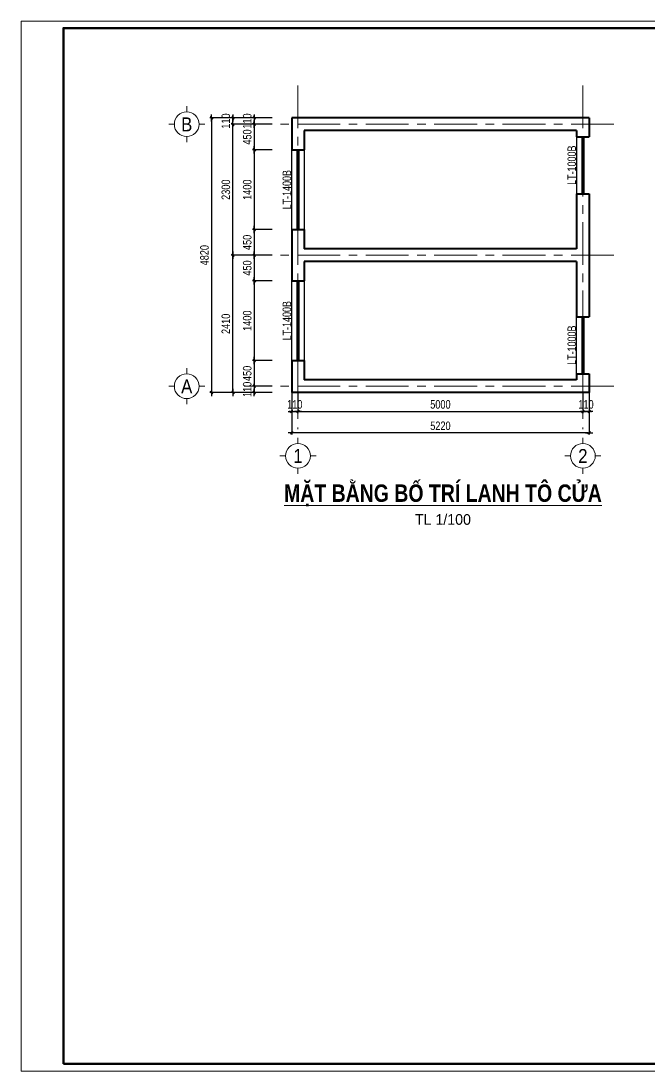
# Model space of a CAD drawing. Header units: millimetres. Extents: x 3293446 to 3468331, y 133678 to 182883.
# Drawn here: x 3382566 to 3393604, y 146722 to 165156 of the extents above; entities that cross this region are included whole.
import ezdxf
from ezdxf.enums import TextEntityAlignment as Align

# ---------------------------------------------------------------- set-up
doc = ezdxf.new("R2010")
doc.units = ezdxf.units.MM
doc.header["$LTSCALE"] = 600
doc.header["$MEASUREMENT"] = 0
doc.header["$PDMODE"] = 32
doc.linetypes.add('CENTER', pattern=[2, 1.25, -0.25, 0.25, -0.25])
doc.layers.get('0').update_dxf_attribs({"lineweight": 0})
doc.layers.get('Defpoints').update_dxf_attribs({"lineweight": 0})
for name, color, linetype, lineweight in [('cat1', 30, 'Continuous', 40), ('Khungten_LCDI', 7, 'Continuous', 5), ('LC Dim', 8, 'Continuous', 18), ('LC ISO', 153, 'Continuous', 13), ('LC Net manh', 239, 'Continuous', 5), ('LC Net thay', 7, 'Continuous', 25), ('LC Text1', 3, 'Continuous', 20), ('LC Text2', 7, 'Continuous', 18), ('truc', 76, 'CENTER', 9)]:
    doc.layers.add(name, color=color, linetype=linetype, lineweight=lineweight)
for name, color, linetype in [('DIM', 1, 'Continuous'), ('KCS_LANH_TO', 3, 'Continuous'), ('KCS_TEXT', 2, 'Continuous'), ('MANH', 147, 'Continuous')]:
    doc.layers.add(name, color=color, linetype=linetype)
doc.styles.add('HOATBIF', font='hoatbif.shx', dxfattribs={"width": 0.8})
doc.styles.add('KCS_SMTEXT', font='arial.ttf', dxfattribs={"width": 0.7})
doc.styles.add('Khungten', font='VHAVAN.TTF', dxfattribs={"width": 0.9, "height": 5000})
doc.styles.add('LC 1', font='VHAVANB.TTF')
doc.styles.add('LC3', font='VHARIALB.TTF', dxfattribs={"width": 0.8})
doc.styles.add('Title', font='VHBLACK.TTF', dxfattribs={"width": 0.8})
doc.dimstyles.new('Copy of 1-100 (1- 60)', dxfattribs={"dimscale": 60, "dimtxt": 2.5, "dimasz": 0.35, "dimexe": 0.5, "dimexo": 0, "dimgap": 0.8, "dimtad": 1, "dimdec": 0, "dimzin": 0, "dimdsep": 46, "dimtxsty": 'HOATBIF', "dimblk1": 'DOT', "dimblk2": 'DOT', "dimsah": 1, "dimcen": -1, "dimdle": 1, "dimclrd": 256, "dimclre": 256, "dimclrt": 4, "dimadec": 3, "dimazin": 2, "dimtfac": 0.333333, "dimtdec": 0, "dimtix": 1, "dimtmove": 2, "dimatfit": 3, "dimldrblk": 'DOT', "dimfxl": 1, "dimtvp": 0.833333, "dimtolj": 1, "dimtzin": 0, "dimarcsym": 0})

# ---------------------------------------------------------------- blocks, each defined once
blk = doc.blocks.new('lcdi fix')
at = {"layer": 'Defpoints', "lineweight": 0}
blk.add_lwpolyline([(-1200, -14850), (-1200, 14850), (40800, 14850), (40800, -14850)], close=True, dxfattribs=at)
at = {"layer": 'Khungten_LCDI', "color": 5, "lineweight": 60}
blk.add_lwpolyline([(0, -14650), (0, 14650), (40600, 14650), (40600, -14650)], close=True, dxfattribs=at)
at = {"color": 7, "style": 'Khungten', "width": 0.8}
for tag, p in [('REVISION', (39499, -10746)), ('NGAYHT', (39546, -11609))]:
    blk.add_attdef(tag, text='', height=200, dxfattribs=at).set_placement(p, align=Align.CENTER)
at = {"layer": 'LC Text1', "style": 'Title', "width": 3.882085}
for tag, p, p2 in [('TENBANVE1', (36913, -8886), (40339, -8886)), ('TENBANVE2', (36913, -9562), (40339, -9562))]:
    blk.add_attdef(tag, text='', height=250, dxfattribs=at).set_placement(p, p2, align=Align.FIT)
at = {"layer": 'LC Text1', "style": 'Title', "width": 0.7}
blk.add_attdef('SOBANVE', text='', height=250, dxfattribs=at).set_placement((39562, -13896), align=Align.CENTER)
blk = doc.blocks.new('TIEUDE1')
at = {"layer": 'LC Text2', "color": 7, "style": 'LC 1'}
blk.add_attdef('TIªU§Ò', text='', height=5, dxfattribs=at).set_placement((0, 0), align=Align.BOTTOM_CENTER)
blk.add_attdef('TL', text='', height=3, dxfattribs=at).set_placement((0, -2), align=Align.TOP_CENTER)
blk = doc.blocks.new('TTRUC')
at = {"layer": 'LC ISO'}
for p, q in [((0, 6.95), (0, 10.13)), ((-6.95, 0), (-10.13, 0)), ((6.95, 0), (10.13, 0)), ((0, -6.95), (0, -10.13))]:
    blk.add_line(p, q, dxfattribs=at)
at = {"layer": 'LC Net manh'}
blk.add_circle((0, 0), 6.95, dxfattribs=at)
blk = doc.blocks.new('DOT')
at = {"layer": 'DIM'}
for p, q in [((-3, 0), (3, 0)), ((-1, -1), (1, 1))]:
    blk.add_line(p, q, dxfattribs=at)
blk.add_lwpolyline([(0.5, 1), (-1, -0.5), (-0.5, -1), (1, 0.5)], close=True, dxfattribs=at)
blk = doc.blocks.new('*D759')
at = {"layer": 'Defpoints', "color": 0, "transparency": 16777216}
for p in [(3387316, 158634), (3387426, 158634), (3387426, 158300)]:
    blk.add_point(p, dxfattribs=at)
at = {"layer": 'LC Dim', "lineweight": -2, "transparency": 16777216}
for p, q in [((3387316, 158634), (3387316, 158270)), ((3387426, 158634), (3387426, 158270)), ((3387295, 158300), (3387274, 158300)), ((3387316, 158300), (3387426, 158300)), ((3387447, 158300), (3387468, 158300))]:
    blk.add_line(p, q, dxfattribs=at)
at = {"layer": 'LC Dim', "lineweight": -2, "transparency": 16777216, "xscale": 21, "yscale": 21, "zscale": 21}
blk.add_blockref('DOT', (3387316, 158300), dxfattribs=at)
at = {"layer": 'LC Dim', "lineweight": -2, "transparency": 16777216, "xscale": 21, "yscale": 21, "zscale": 21, "rotation": 180}
blk.add_blockref('DOT', (3387426, 158300), dxfattribs=at)
at = {"layer": 'LC Dim', "color": 4, "transparency": 16777216, "insert": (3387371, 158424), "char_height": 150, "attachment_point": 5, "style": 'HOATBIF'}
blk.add_mtext('\\A1;110', dxfattribs=at)
blk = doc.blocks.new('_Dot')
at = {"color": 0, "linetype": 'ByBlock', "lineweight": -2}
blk.add_line((-0.5, 0), (-1, 0), dxfattribs=at)
at = {"color": 0, "linetype": 'ByBlock', "const_width": 0.5}
blk.add_lwpolyline([(-0.25, 0, 1), (0.25, 0, 1)], format="xyb", close=True, dxfattribs=at)
blk = doc.blocks.new('*D760')
at = {"layer": 'Defpoints', "color": 0, "transparency": 16777216}
for p in [(3387426, 158634), (3392426, 158634), (3392426, 158300)]:
    blk.add_point(p, dxfattribs=at)
at = {"layer": 'LC Dim', "lineweight": -2, "transparency": 16777216}
for p, q in [((3387426, 158634), (3387426, 158270)), ((3392426, 158634), (3392426, 158270)), ((3387447, 158300), (3392405, 158300))]:
    blk.add_line(p, q, dxfattribs=at)
at = {"layer": 'LC Dim', "lineweight": -2, "transparency": 16777216, "xscale": 21, "yscale": 21, "zscale": 21, "rotation": 180}
blk.add_blockref('DOT', (3387426, 158300), dxfattribs=at)
at = {"layer": 'LC Dim', "lineweight": -2, "transparency": 16777216, "xscale": 21, "yscale": 21, "zscale": 21}
blk.add_blockref('DOT', (3392426, 158300), dxfattribs=at)
at = {"layer": 'LC Dim', "color": 4, "transparency": 16777216, "insert": (3389926, 158424), "char_height": 150, "attachment_point": 5, "style": 'HOATBIF'}
blk.add_mtext('\\A1;5000', dxfattribs=at)
blk = doc.blocks.new('*D762')
at = {"layer": 'Defpoints', "color": 0, "transparency": 16777216}
for p in [(3392426, 158634), (3392536, 158634), (3392426, 158300)]:
    blk.add_point(p, dxfattribs=at)
at = {"layer": 'LC Dim', "lineweight": -2, "transparency": 16777216}
for p, q in [((3392426, 158634), (3392426, 158270)), ((3392536, 158634), (3392536, 158270)), ((3392405, 158300), (3392384, 158300)), ((3392536, 158300), (3392426, 158300)), ((3392557, 158300), (3392578, 158300))]:
    blk.add_line(p, q, dxfattribs=at)
at = {"layer": 'LC Dim', "lineweight": -2, "transparency": 16777216, "xscale": 21, "yscale": 21, "zscale": 21}
blk.add_blockref('DOT', (3392426, 158300), dxfattribs=at)
at = {"layer": 'LC Dim', "lineweight": -2, "transparency": 16777216, "xscale": 21, "yscale": 21, "zscale": 21, "rotation": 180}
blk.add_blockref('DOT', (3392536, 158300), dxfattribs=at)
at = {"layer": 'LC Dim', "color": 4, "transparency": 16777216, "insert": (3392481, 158424), "char_height": 150, "attachment_point": 5, "style": 'HOATBIF'}
blk.add_mtext('\\A1;110', dxfattribs=at)
blk = doc.blocks.new('*D763')
at = {"layer": 'Defpoints', "color": 0, "transparency": 16777216}
for p in [(3387316, 158634), (3392536, 158634), (3387316, 157926)]:
    blk.add_point(p, dxfattribs=at)
at = {"layer": 'LC Dim', "lineweight": -2, "transparency": 16777216}
for p, q in [((3387316, 158634), (3387316, 157896)), ((3392536, 158634), (3392536, 157896)), ((3392515, 157926), (3387337, 157926))]:
    blk.add_line(p, q, dxfattribs=at)
at = {"layer": 'LC Dim', "lineweight": -2, "transparency": 16777216, "xscale": 21, "yscale": 21, "zscale": 21, "rotation": 180}
blk.add_blockref('DOT', (3387316, 157926), dxfattribs=at)
at = {"layer": 'LC Dim', "lineweight": -2, "transparency": 16777216, "xscale": 21, "yscale": 21, "zscale": 21}
blk.add_blockref('DOT', (3392536, 157926), dxfattribs=at)
at = {"layer": 'LC Dim', "color": 4, "transparency": 16777216, "insert": (3389926, 158048), "char_height": 150, "attachment_point": 5, "style": 'HOATBIF'}
blk.add_mtext('\\A1;5220', dxfattribs=at)
blk = doc.blocks.new('*D764')
at = {"layer": 'Defpoints', "color": 0, "transparency": 16777216}
for p in [(3386659, 163344), (3386972, 163454), (3386972, 163344)]:
    blk.add_point(p, dxfattribs=at)
at = {"layer": 'LC Dim', "lineweight": -2, "transparency": 16777216}
for p, q in [((3386972, 163454), (3386629, 163454)), ((3386972, 163344), (3386629, 163344)), ((3386659, 163475), (3386659, 163496)), ((3386659, 163454), (3386659, 163344)), ((3386659, 163323), (3386659, 163302))]:
    blk.add_line(p, q, dxfattribs=at)
at = {"layer": 'LC Dim', "lineweight": -2, "transparency": 16777216, "xscale": 21, "yscale": 21, "zscale": 21}
for p, rotation in [((3386659, 163454), 270), ((3386659, 163344), 90)]:
    blk.add_blockref('DOT', p, dxfattribs=dict(at, rotation=rotation))
at = {"layer": 'LC Dim', "color": 4, "transparency": 16777216, "insert": (3386536, 163399), "char_height": 150, "attachment_point": 5, "rotation": 90, "style": 'HOATBIF'}
blk.add_mtext('\\A1;110', dxfattribs=at)
blk = doc.blocks.new('*D766')
at = {"layer": 'Defpoints', "color": 0, "transparency": 16777216}
for p in [(3386972, 163344), (3386659, 162894), (3386972, 162894)]:
    blk.add_point(p, dxfattribs=at)
at = {"layer": 'LC Dim', "lineweight": -2, "transparency": 16777216}
for p, q in [((3386972, 163344), (3386629, 163344)), ((3386659, 163323), (3386659, 162915)), ((3386972, 162894), (3386629, 162894))]:
    blk.add_line(p, q, dxfattribs=at)
at = {"layer": 'LC Dim', "lineweight": -2, "transparency": 16777216, "xscale": 21, "yscale": 21, "zscale": 21}
for p, rotation in [((3386659, 163344), 90), ((3386659, 162894), 270)]:
    blk.add_blockref('DOT', p, dxfattribs=dict(at, rotation=rotation))
at = {"layer": 'LC Dim', "color": 4, "transparency": 16777216, "insert": (3386536, 163119), "char_height": 150, "attachment_point": 5, "rotation": 90, "style": 'HOATBIF'}
blk.add_mtext('\\A1;450', dxfattribs=at)
blk = doc.blocks.new('*D767')
at = {"layer": 'Defpoints', "color": 0, "transparency": 16777216}
for p in [(3386972, 162894), (3386659, 161494), (3386972, 161494)]:
    blk.add_point(p, dxfattribs=at)
at = {"layer": 'LC Dim', "lineweight": -2, "transparency": 16777216}
for p, q in [((3386972, 162894), (3386629, 162894)), ((3386659, 162873), (3386659, 161515)), ((3386972, 161494), (3386629, 161494))]:
    blk.add_line(p, q, dxfattribs=at)
at = {"layer": 'LC Dim', "lineweight": -2, "transparency": 16777216, "xscale": 21, "yscale": 21, "zscale": 21}
for p, rotation in [((3386659, 162894), 90), ((3386659, 161494), 270)]:
    blk.add_blockref('DOT', p, dxfattribs=dict(at, rotation=rotation))
at = {"layer": 'LC Dim', "color": 4, "transparency": 16777216, "insert": (3386536, 162194), "char_height": 150, "attachment_point": 5, "rotation": 90, "style": 'HOATBIF'}
blk.add_mtext('\\A1;1400', dxfattribs=at)
blk = doc.blocks.new('*D768')
at = {"layer": 'Defpoints', "color": 0, "transparency": 16777216}
for p in [(3386972, 161494), (3386659, 161044), (3386972, 161044)]:
    blk.add_point(p, dxfattribs=at)
at = {"layer": 'LC Dim', "lineweight": -2, "transparency": 16777216}
for p, q in [((3386972, 161494), (3386629, 161494)), ((3386659, 161473), (3386659, 161065)), ((3386972, 161044), (3386629, 161044))]:
    blk.add_line(p, q, dxfattribs=at)
at = {"layer": 'LC Dim', "lineweight": -2, "transparency": 16777216, "xscale": 21, "yscale": 21, "zscale": 21}
for p, rotation in [((3386659, 161494), 90), ((3386659, 161044), 270)]:
    blk.add_blockref('DOT', p, dxfattribs=dict(at, rotation=rotation))
at = {"layer": 'LC Dim', "color": 4, "transparency": 16777216, "insert": (3386536, 161269), "char_height": 150, "attachment_point": 5, "rotation": 90, "style": 'HOATBIF'}
blk.add_mtext('\\A1;450', dxfattribs=at)
blk = doc.blocks.new('*D769')
at = {"layer": 'Defpoints', "color": 0, "transparency": 16777216}
for p in [(3386972, 161044), (3386659, 160594), (3386972, 160594)]:
    blk.add_point(p, dxfattribs=at)
at = {"layer": 'LC Dim', "lineweight": -2, "transparency": 16777216}
for p, q in [((3386972, 161044), (3386629, 161044)), ((3386659, 161023), (3386659, 160615)), ((3386972, 160594), (3386629, 160594))]:
    blk.add_line(p, q, dxfattribs=at)
at = {"layer": 'LC Dim', "lineweight": -2, "transparency": 16777216, "xscale": 21, "yscale": 21, "zscale": 21}
for p, rotation in [((3386659, 161044), 90), ((3386659, 160594), 270)]:
    blk.add_blockref('DOT', p, dxfattribs=dict(at, rotation=rotation))
at = {"layer": 'LC Dim', "color": 4, "transparency": 16777216, "insert": (3386536, 160819), "char_height": 150, "attachment_point": 5, "rotation": 90, "style": 'HOATBIF'}
blk.add_mtext('\\A1;450', dxfattribs=at)
blk = doc.blocks.new('*D770')
at = {"layer": 'Defpoints', "color": 0, "transparency": 16777216}
for p in [(3386972, 160594), (3386659, 159194), (3386972, 159194)]:
    blk.add_point(p, dxfattribs=at)
at = {"layer": 'LC Dim', "lineweight": -2, "transparency": 16777216}
for p, q in [((3386972, 160594), (3386629, 160594)), ((3386659, 160573), (3386659, 159215)), ((3386972, 159194), (3386629, 159194))]:
    blk.add_line(p, q, dxfattribs=at)
at = {"layer": 'LC Dim', "lineweight": -2, "transparency": 16777216, "xscale": 21, "yscale": 21, "zscale": 21}
for p, rotation in [((3386659, 160594), 90), ((3386659, 159194), 270)]:
    blk.add_blockref('DOT', p, dxfattribs=dict(at, rotation=rotation))
at = {"layer": 'LC Dim', "color": 4, "transparency": 16777216, "insert": (3386536, 159894), "char_height": 150, "attachment_point": 5, "rotation": 90, "style": 'HOATBIF'}
blk.add_mtext('\\A1;1400', dxfattribs=at)
blk = doc.blocks.new('*D771')
at = {"layer": 'Defpoints', "color": 0, "transparency": 16777216}
for p in [(3386972, 159194), (3386659, 158744), (3386972, 158744)]:
    blk.add_point(p, dxfattribs=at)
at = {"layer": 'LC Dim', "lineweight": -2, "transparency": 16777216}
for p, q in [((3386972, 159194), (3386629, 159194)), ((3386659, 159173), (3386659, 158765)), ((3386972, 158744), (3386629, 158744))]:
    blk.add_line(p, q, dxfattribs=at)
at = {"layer": 'LC Dim', "lineweight": -2, "transparency": 16777216, "xscale": 21, "yscale": 21, "zscale": 21}
for p, rotation in [((3386659, 159194), 90), ((3386659, 158744), 270)]:
    blk.add_blockref('DOT', p, dxfattribs=dict(at, rotation=rotation))
at = {"layer": 'LC Dim', "color": 4, "transparency": 16777216, "insert": (3386536, 158969), "char_height": 150, "attachment_point": 5, "rotation": 90, "style": 'HOATBIF'}
blk.add_mtext('\\A1;450', dxfattribs=at)
blk = doc.blocks.new('*D772')
at = {"layer": 'Defpoints', "color": 0, "transparency": 16777216}
for p in [(3386972, 158744), (3386659, 158634), (3386972, 158634)]:
    blk.add_point(p, dxfattribs=at)
at = {"layer": 'LC Dim', "lineweight": -2, "transparency": 16777216}
for p, q in [((3386972, 158744), (3386629, 158744)), ((3386659, 158765), (3386659, 158786)), ((3386659, 158744), (3386659, 158634)), ((3386972, 158634), (3386629, 158634)), ((3386659, 158613), (3386659, 158592))]:
    blk.add_line(p, q, dxfattribs=at)
at = {"layer": 'LC Dim', "lineweight": -2, "transparency": 16777216, "xscale": 21, "yscale": 21, "zscale": 21}
for p, rotation in [((3386659, 158744), 270), ((3386659, 158634), 90)]:
    blk.add_blockref('DOT', p, dxfattribs=dict(at, rotation=rotation))
at = {"layer": 'LC Dim', "color": 4, "transparency": 16777216, "insert": (3386536, 158689), "char_height": 150, "attachment_point": 5, "rotation": 90, "style": 'HOATBIF'}
blk.add_mtext('\\A1;110', dxfattribs=at)
blk = doc.blocks.new('*D773')
at = {"layer": 'Defpoints', "color": 0, "transparency": 16777216}
for p in [(3386284, 161044), (3386972, 161044), (3386972, 158634)]:
    blk.add_point(p, dxfattribs=at)
at = {"layer": 'LC Dim', "lineweight": -2, "transparency": 16777216}
for p, q in [((3386972, 161044), (3386254, 161044)), ((3386284, 158655), (3386284, 161023)), ((3386972, 158634), (3386254, 158634))]:
    blk.add_line(p, q, dxfattribs=at)
at = {"layer": 'LC Dim', "lineweight": -2, "transparency": 16777216, "xscale": 21, "yscale": 21, "zscale": 21}
for p, rotation in [((3386284, 161044), 90), ((3386284, 158634), 270)]:
    blk.add_blockref('DOT', p, dxfattribs=dict(at, rotation=rotation))
at = {"layer": 'LC Dim', "color": 4, "transparency": 16777216, "insert": (3386161, 159839), "char_height": 150, "attachment_point": 5, "rotation": 90, "style": 'HOATBIF'}
blk.add_mtext('\\A1;2410', dxfattribs=at)
blk = doc.blocks.new('*D774')
at = {"layer": 'Defpoints', "color": 0, "transparency": 16777216}
for p in [(3386284, 163344), (3386972, 163344), (3386972, 161044)]:
    blk.add_point(p, dxfattribs=at)
at = {"layer": 'LC Dim', "lineweight": -2, "transparency": 16777216}
for p, q in [((3386972, 163344), (3386254, 163344)), ((3386284, 161065), (3386284, 163323)), ((3386972, 161044), (3386254, 161044))]:
    blk.add_line(p, q, dxfattribs=at)
at = {"layer": 'LC Dim', "lineweight": -2, "transparency": 16777216, "xscale": 21, "yscale": 21, "zscale": 21}
for p, rotation in [((3386284, 163344), 90), ((3386284, 161044), 270)]:
    blk.add_blockref('DOT', p, dxfattribs=dict(at, rotation=rotation))
at = {"layer": 'LC Dim', "color": 4, "transparency": 16777216, "insert": (3386161, 162194), "char_height": 150, "attachment_point": 5, "rotation": 90, "style": 'HOATBIF'}
blk.add_mtext('\\A1;2300', dxfattribs=at)
blk = doc.blocks.new('*D775')
at = {"layer": 'Defpoints', "color": 0, "transparency": 16777216}
for p in [(3386284, 163454), (3386972, 163454), (3386972, 163344)]:
    blk.add_point(p, dxfattribs=at)
at = {"layer": 'LC Dim', "lineweight": -2, "transparency": 16777216}
for p, q in [((3386972, 163454), (3386254, 163454)), ((3386972, 163344), (3386254, 163344)), ((3386284, 163475), (3386284, 163496)), ((3386284, 163344), (3386284, 163454)), ((3386284, 163323), (3386284, 163302))]:
    blk.add_line(p, q, dxfattribs=at)
at = {"layer": 'LC Dim', "lineweight": -2, "transparency": 16777216, "xscale": 21, "yscale": 21, "zscale": 21}
for p, rotation in [((3386284, 163454), 270), ((3386284, 163344), 90)]:
    blk.add_blockref('DOT', p, dxfattribs=dict(at, rotation=rotation))
at = {"layer": 'LC Dim', "color": 4, "transparency": 16777216, "insert": (3386161, 163399), "char_height": 150, "attachment_point": 5, "rotation": 90, "style": 'HOATBIF'}
blk.add_mtext('\\A1;110', dxfattribs=at)
blk = doc.blocks.new('*D776')
at = {"layer": 'Defpoints', "color": 0, "transparency": 16777216}
for p in [(3386972, 163454), (3385909, 158634), (3386972, 158634)]:
    blk.add_point(p, dxfattribs=at)
at = {"layer": 'LC Dim', "lineweight": -2, "transparency": 16777216}
for p, q in [((3386972, 163454), (3385879, 163454)), ((3385909, 163433), (3385909, 158655)), ((3386972, 158634), (3385879, 158634))]:
    blk.add_line(p, q, dxfattribs=at)
at = {"layer": 'LC Dim', "lineweight": -2, "transparency": 16777216, "xscale": 21, "yscale": 21, "zscale": 21}
for p, rotation in [((3385909, 163454), 90), ((3385909, 158634), 270)]:
    blk.add_blockref('DOT', p, dxfattribs=dict(at, rotation=rotation))
at = {"layer": 'LC Dim', "color": 4, "transparency": 16777216, "insert": (3385786, 161044), "char_height": 150, "attachment_point": 5, "rotation": 90, "style": 'HOATBIF'}
blk.add_mtext('\\A1;4820', dxfattribs=at)

msp = doc.modelspace()

# ---------------------------------------------------------------- linework, layer by layer
at = {"layer": 'cat1'}
for p, q in [((3392535.9, 163454), (3387315.9, 163454)), ((3387315.9, 163454), (3387315.9, 162894)), ((3392535.9, 163454), (3392535.9, 163124)), ((3392315.9, 163234), (3387535.9, 163234)), ((3387535.9, 163234), (3387535.9, 162894)), ((3392315.9, 163234), (3392315.9, 163124)), ((3392315.9, 163124), (3392535.9, 163124)), ((3387315.9, 162894), (3387535.9, 162894)), ((3392315.9, 162124), (3392535.9, 162124)), ((3392315.9, 162124), (3392315.9, 161154)), ((3392535.9, 162124), (3392535.9, 159964)), ((3387315.9, 161494), (3387535.9, 161494)), ((3387315.9, 161494), (3387315.9, 160594)), ((3387535.9, 161494), (3387535.9, 161154)), ((3392315.9, 161154), (3387535.9, 161154)), ((3392315.9, 160934), (3387535.9, 160934)), ((3387535.9, 160934), (3387535.9, 160594)), ((3392315.9, 160934), (3392315.9, 159964)), ((3387315.9, 160594), (3387535.9, 160594)), ((3392315.9, 159964), (3392535.9, 159964)), ((3387315.9, 159194), (3387535.9, 159194)), ((3387315.9, 159194), (3387315.9, 158634)), ((3387535.9, 159194), (3387535.9, 158854)), ((3392315.9, 158964), (3392535.9, 158964)), ((3392315.9, 158964), (3392315.9, 158854)), ((3392535.9, 158964), (3392535.9, 158634)), ((3392315.9, 158854), (3387535.9, 158854)), ((3392535.9, 158634), (3387315.9, 158634))]:
    msp.add_line(p, q, dxfattribs=at)
at = {"layer": 'KCS_LANH_TO', "color": 2, "const_width": 60}
for points in [[(3392425.9, 163124), (3392425.9, 162124)], [(3387425.9, 162894), (3387425.9, 161494)], [(3387425.9, 160594), (3387425.9, 159194)], [(3392425.9, 159964), (3392425.9, 158964)]]:
    msp.add_lwpolyline(points, dxfattribs=at)
at = {"layer": 'MANH'}
for p, q in [((3392315.9, 163124), (3392315.9, 162124)), ((3387315.9, 161494), (3387315.9, 162894)), ((3387535.9, 162894), (3387535.9, 161494)), ((3387315.9, 159194), (3387315.9, 160594)), ((3387535.9, 160594), (3387535.9, 159194)), ((3392315.9, 158964), (3392315.9, 159964))]:
    msp.add_line(p, q, dxfattribs=at)
at = {"layer": 'truc'}
for p, q in [((3387425.9, 164022), (3387425.9, 157990.5)), ((3392425.9, 164022), (3392425.9, 157990.5)), ((3392967.9, 163344), (3386480.9, 163344)), ((3392967.9, 161044), (3386480.9, 161044)), ((3392967.9, 158744), (3386480.9, 158744))]:
    msp.add_line(p, q, dxfattribs=at)

# ---------------------------------------------------------------- block references
at = {"layer": 'LC ISO', "xscale": 31.2766291057588, "yscale": 31.2766291057588, "zscale": 31.2766291057588}
for p in [(3385474, 163344), (3385474, 158744), (3387425.9, 157521.6), (3392425.9, 157521.6)]:
    msp.add_blockref('TTRUC', p, dxfattribs=at)
at = {"layer": 'LC Net thay', "xscale": 0.6206639722545443, "yscale": 0.6206639722545443, "zscale": 0.6206639722545443}
msp.add_blockref('lcdi fix', (3383310.7, 155938.7), dxfattribs=at)
at = {"layer": 'LC Text2'}
ref = msp.add_blockref('TIEUDE1', (3389970.3, 156622.1), dxfattribs=dict(at, xscale=62.06639722556326, yscale=62.06639722556326, zscale=62.06639722556326))
ref.add_attrib('TIªU§Ò', '%%UmÆt b»ng bè trÝ lanh t« cöa', dxfattribs={"color": 7, "height": 305.641, "style": 'LC3', "width": 0.8}).set_placement((3389970.3, 156622.1), align=Align.BOTTOM_CENTER)
ref.add_attrib('TL', 'TL 1/100', dxfattribs={"color": 7, "height": 186.2, "style": 'LC 1'}).set_placement((3389970.3, 156498), align=Align.TOP_CENTER)

# ---------------------------------------------------------------- texts
at = {"layer": 'KCS_TEXT', "style": 'KCS_SMTEXT', "width": 0.75}
for s, p in [('LT-1000B', (3392305.9, 162624)), ('LT-1400B', (3387305.9, 162194)), ('LT-1400B', (3387305.9, 159894)), ('LT-1000B', (3392305.9, 159464))]:
    msp.add_text(s, height=150, rotation=90, dxfattribs=at).set_placement(p, align=Align.CENTER)
at = {"layer": 'LC Text1', "ltscale": 0.2, "style": 'LC 1', "width": 0.9}
for s, p in [('b', (3385474, 163144.8)), ('a', (3385474, 158544.8)), ('1', (3387425.9, 157322.4)), ('2', (3392425.9, 157322.4))]:
    msp.add_text(s, height=244.9, dxfattribs=at).set_placement(p, align=Align.BOTTOM_CENTER)

# ---------------------------------------------------------------- dimensions: what is measured, and where the dimension line sits
at = {"layer": 'LC Dim'}
for base, p1, p2, picture, middle in [((3385908.5, 158634), (3386972.2, 163454), (3386972.2, 158634), '*D776', (3385785.5, 161044)), ((3386283.5, 163454), (3386972.2, 163344), (3386972.2, 163454), '*D775', (3386160.5, 163399)), ((3386658.5, 163344), (3386972.2, 163454), (3386972.2, 163344), '*D764', (3386535.5, 163399)), ((3386283.5, 163344), (3386972.2, 161044), (3386972.2, 163344), '*D774', (3386160.5, 162194)), ((3386658.5, 162894), (3386972.2, 163344), (3386972.2, 162894), '*D766', (3386535.5, 163119)), ((3386658.5, 161494), (3386972.2, 162894), (3386972.2, 161494), '*D767', (3386535.5, 162194)), ((3386658.5, 161044), (3386972.2, 161494), (3386972.2, 161044), '*D768', (3386535.5, 161269)), ((3386283.5, 161044), (3386972.2, 158634), (3386972.2, 161044), '*D773', (3386160.5, 159839)), ((3386658.5, 160594), (3386972.2, 161044), (3386972.2, 160594), '*D769', (3386535.5, 160819)), ((3386658.5, 159194), (3386972.2, 160594), (3386972.2, 159194), '*D770', (3386535.5, 159894)), ((3386658.5, 158744), (3386972.2, 159194), (3386972.2, 158744), '*D771', (3386535.5, 158969)), ((3386658.5, 158634), (3386972.2, 158744), (3386972.2, 158634), '*D772', (3386535.5, 158689))]:
    dim = msp.add_linear_dim(base=base, p1=p1, p2=p2, angle=90, dimstyle='Copy of 1-100 (1- 60)', dxfattribs=at)
    dim.commit()
    dim.dimension.update_dxf_attribs({"geometry": picture, "text_midpoint": middle})
for base, p1, p2, picture, middle in [((3387425.9, 158300.5), (3387315.9, 158634), (3387425.9, 158634), '*D759', (3387370.9, 158423.5)), ((3387315.9, 157925.5), (3392535.9, 158634), (3387315.9, 158634), '*D763', (3389925.9, 158048.5)), ((3392425.9, 158300.5), (3387425.9, 158634), (3392425.9, 158634), '*D760', (3389925.9, 158423.5)), ((3392425.9, 158300.5), (3392535.9, 158634), (3392425.9, 158634), '*D762', (3392480.9, 158423.5))]:
    dim = msp.add_linear_dim(base=base, p1=p1, p2=p2, dimstyle='Copy of 1-100 (1- 60)', dxfattribs=at)
    dim.commit()
    dim.dimension.update_dxf_attribs({"geometry": picture, "text_midpoint": middle})

doc.saveas('drawing.dxf')
